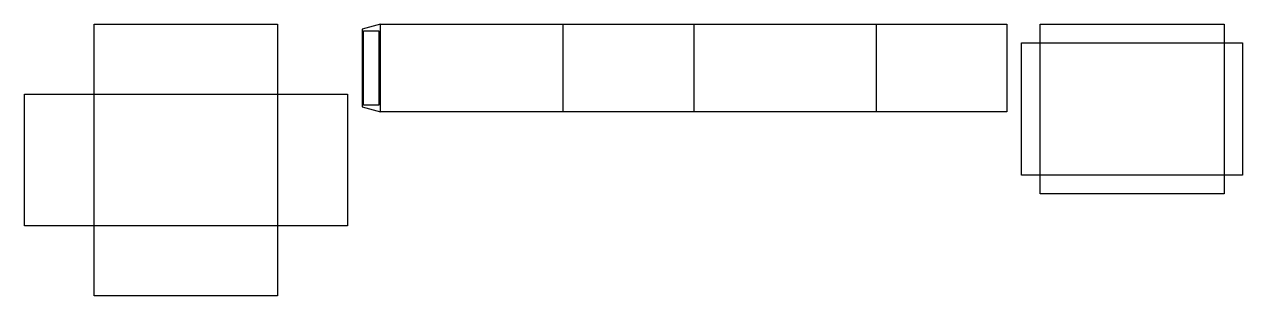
# Model space of a CAD drawing. Header units: millimetres. Extents: x 0 to 1664, y 0 to 371.
import ezdxf

# ---------------------------------------------------------------- set-up
doc = ezdxf.new("R2010")
doc.units = ezdxf.units.MM
for name, color, linetype in [('CREASE', 5, 'CONTINUOUS'), ('CUT', 1, 'CONTINUOUS'), ('GLUE', 2, 'CONTINUOUS')]:
    doc.layers.add(name, color=color, linetype=linetype)

msp = doc.modelspace()

# ---------------------------------------------------------------- linework, layer by layer
at = {"layer": 'CREASE'}
for p, q in [((486.35, 251.8), (486.35, 371.35)), ((735.4, 371.35), (735.4, 251.8)), ((914.45, 371.35), (914.45, 251.8)), ((1163.5, 371.35), (1163.5, 251.8)), ((1387.55, 345.9), (1638.5, 345.9)), ((1387.55, 164.95), (1387.55, 345.9)), ((1638.5, 345.9), (1638.5, 164.95)), ((95.45, 275.9), (345.9, 275.9)), ((95.45, 95.45), (95.45, 275.9)), ((345.9, 275.9), (345.9, 95.45)), ((1638.5, 164.95), (1387.55, 164.95)), ((345.9, 95.45), (95.45, 95.45))]:
    msp.add_line(p, q, dxfattribs=at)
at = {"layer": 'CUT'}
for p, q in [((95.45, 371.35), (345.9, 371.35)), ((95.45, 275.9), (95.45, 371.35)), ((345.9, 371.35), (345.9, 275.9)), ((486.35, 371.35), (461.35, 364.651)), ((486.35, 371.35), (735.4, 371.35)), ((735.4, 371.35), (914.45, 371.35)), ((914.45, 371.35), (1163.5, 371.35)), ((1163.5, 371.35), (1342.1, 371.35)), ((1342.1, 371.35), (1342.1, 251.8)), ((1387.55, 371.35), (1638.5, 371.35)), ((1387.55, 345.9), (1387.55, 371.35)), ((1638.5, 371.35), (1638.5, 345.9)), ((461.35, 364.651), (461.35, 258.499)), ((1362.1, 345.9), (1387.55, 345.9)), ((1362.1, 164.95), (1362.1, 345.9)), ((1638.5, 345.9), (1663.95, 345.9)), ((1663.95, 345.9), (1663.95, 164.95)), ((0, 275.9), (95.45, 275.9)), ((0, 95.45), (0, 275.9)), ((345.9, 275.9), (441.35, 275.9)), ((441.35, 275.9), (441.35, 95.45)), ((461.35, 258.499), (486.35, 251.8)), ((735.4, 251.8), (486.35, 251.8)), ((914.45, 251.8), (735.4, 251.8)), ((1163.5, 251.8), (914.45, 251.8)), ((1342.1, 251.8), (1163.5, 251.8)), ((1387.55, 164.95), (1362.1, 164.95)), ((1387.55, 139.5), (1387.55, 164.95)), ((1638.5, 164.95), (1638.5, 139.5)), ((1663.95, 164.95), (1638.5, 164.95)), ((1638.5, 139.5), (1387.55, 139.5)), ((95.45, 95.45), (0, 95.45)), ((95.45, 0), (95.45, 95.45)), ((345.9, 95.45), (345.9, 0)), ((441.35, 95.45), (345.9, 95.45)), ((345.9, 0), (95.45, 0))]:
    msp.add_line(p, q, dxfattribs=at)
at = {"layer": 'GLUE'}
for p, q in [((463.35, 362.651), (484.35, 362.651)), ((463.35, 260.499), (463.35, 362.651)), ((484.35, 362.651), (484.35, 260.499)), ((484.35, 260.499), (463.35, 260.499))]:
    msp.add_line(p, q, dxfattribs=at)

doc.saveas('drawing.dxf')
